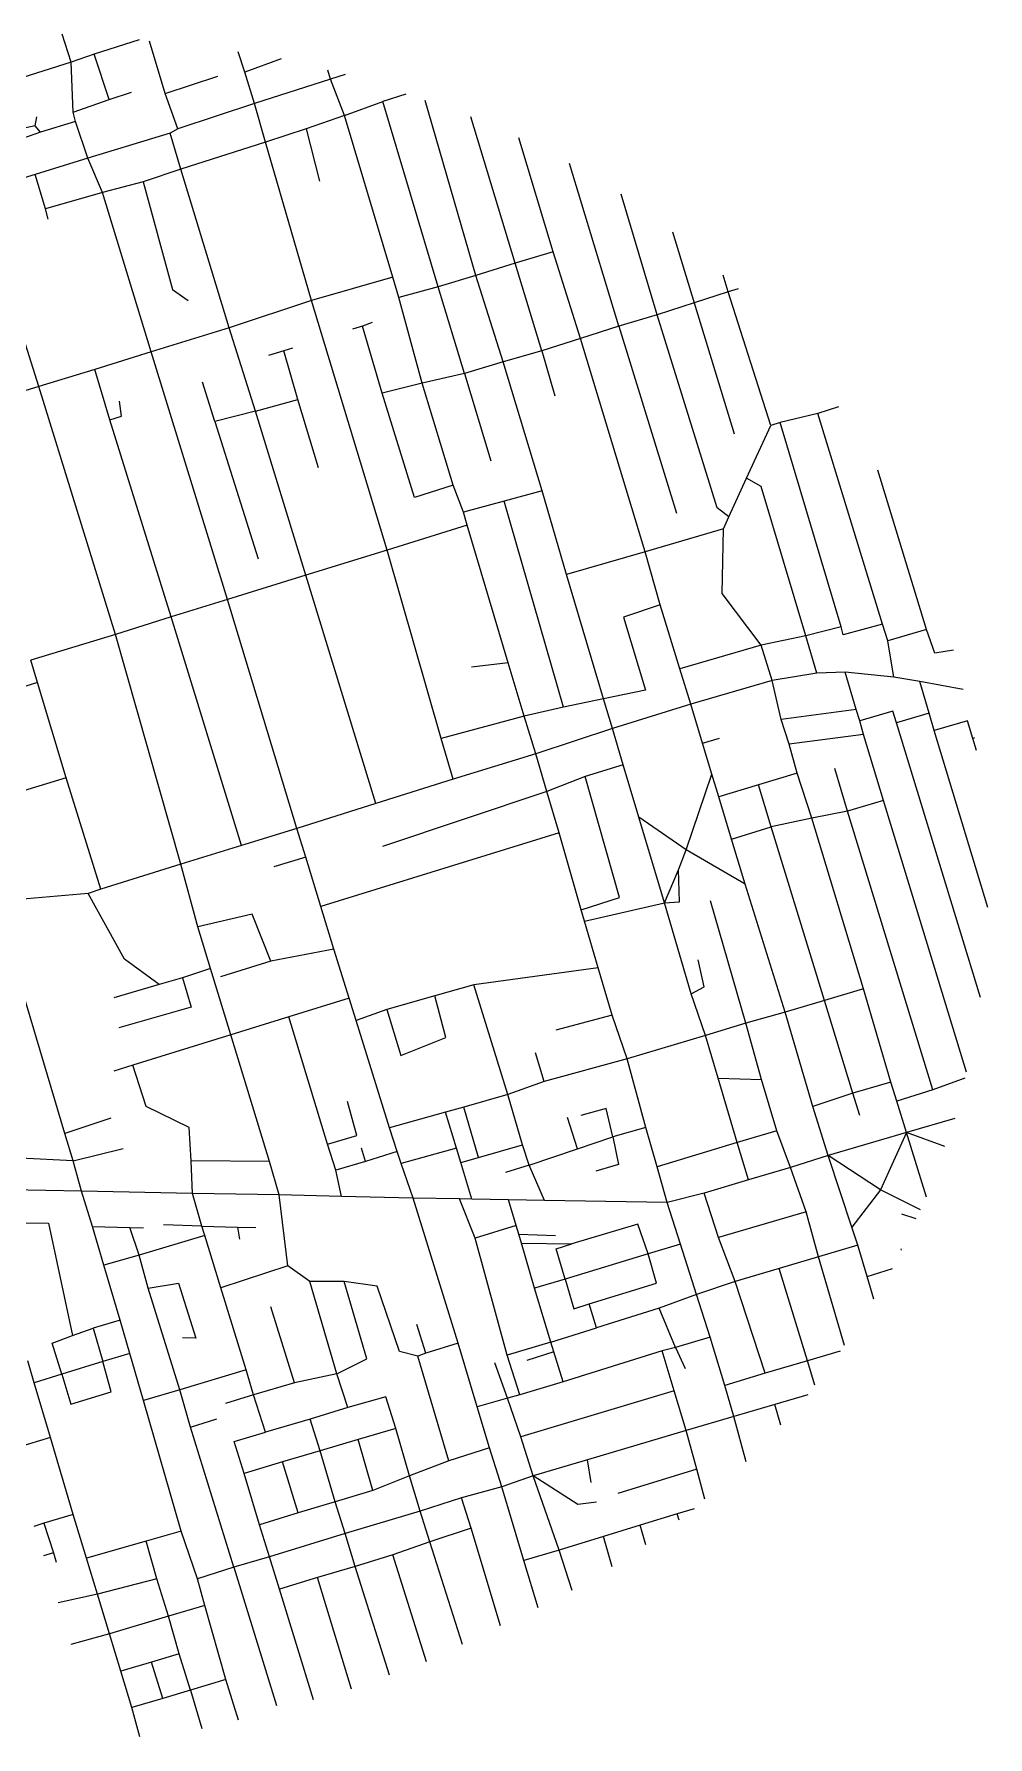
# Model space of a CAD drawing. Header units: metres. Extents: x 624701 to 627756, y 4833228 to 4835592.
# Drawn here: x 626568 to 627756, y 4833473 to 4835592 of the extents above; entities that cross this region are included whole.
import ezdxf

# ---------------------------------------------------------------- set-up
doc = ezdxf.new("R2010")
doc.units = ezdxf.units.M

msp = doc.modelspace()

# ---------------------------------------------------------------- linework, layer by layer
at = {"layer": 'ROADS'}
for points in [[(626614.6, 4835557.3), (626603.5, 4835592.1)], [(626699.3, 4835585), (626643.3, 4835566.9)], [(626731.7, 4835518.2), (626712.2, 4835583.1)], [(626643.3, 4835566.9), (626614.6, 4835557.3)], [(626661.9, 4835510.7), (626643.3, 4835566.9)], [(626830.5, 4835544.8), (626822.5, 4835569.8)], [(626875.8, 4835561.1), (626830.5, 4835544.8)], [(626614.6, 4835557.3), (626518.7, 4835526.9)], [(626616.9, 4835494.8), (626614.6, 4835557.3)], [(626731.7, 4835518.2), (626797, 4835539.9)], [(626842.7, 4835505.5), (626830.5, 4835544.8)], [(626937.4, 4835535.9), (626933.9, 4835547)], [(626955.5, 4835541.7), (626937.4, 4835535.9)], [(626661.9, 4835510.7), (626689.8, 4835519.6)], [(626747.4, 4835474), (626731.7, 4835518.2)], [(626937.4, 4835535.9), (626842.7, 4835505.5)], [(626954.8, 4835490.6), (626937.4, 4835535.9)], [(627030.9, 4835517.3), (627002.6, 4835508.2)], [(626616.9, 4835494.8), (626661.9, 4835510.7)], [(626842.7, 4835505.5), (626747.4, 4835474)], [(626856.2, 4835457.6), (626842.7, 4835505.5)], [(626954.8, 4835490.6), (627002.6, 4835508.2)], [(627071.2, 4835277.4), (627002.6, 4835508.2)], [(627118.1, 4835291.8), (627055, 4835509.3)], [(626569.5, 4835477.8), (626537, 4835470.9)], [(626569.5, 4835477.8), (626571.6, 4835489)], [(626576.2, 4835470), (626569.5, 4835477.8)], [(626619.7, 4835483.2), (626576.2, 4835470)], [(626619.7, 4835483.2), (626616.9, 4835494.8)], [(626635.3, 4835437.8), (626619.7, 4835483.2)], [(626907.2, 4835474.2), (626856.2, 4835457.6)], [(626954.8, 4835490.6), (626907.2, 4835474.2)], [(626907.2, 4835474.2), (626923.7, 4835409)], [(627014.9, 4835289.5), (626954.8, 4835490.6)], [(627167.3, 4835307.1), (627112, 4835489.1)], [(626576.2, 4835470), (626541.1, 4835457.5)], [(626737.9, 4835468.6), (626635.3, 4835437.8)], [(626747.4, 4835474), (626737.9, 4835468.6)], [(626751.2, 4835424.1), (626737.9, 4835468.6)], [(626856.2, 4835457.6), (626751.2, 4835424.1)], [(626913.6, 4835260.4), (626856.2, 4835457.6)], [(627214.4, 4835321.2), (627171.7, 4835462.9)], [(626635.3, 4835437.8), (626569.5, 4835417.3)], [(626653.5, 4835394.8), (626635.3, 4835437.8)], [(626569.5, 4835417.3), (626554.8, 4835412.8)], [(626582.6, 4835374.4), (626569.5, 4835417.3)], [(626751.2, 4835424.1), (626704, 4835408.4)], [(626811.3, 4835226.5), (626751.2, 4835424.1)], [(627296.2, 4835228.6), (627235, 4835431.1)], [(626574.3, 4835153.6), (626497.8, 4835394.6)], [(626653.5, 4835394.8), (626582.6, 4835374.4)], [(626704, 4835408.4), (626653.5, 4835394.8)], [(626714.2, 4835196.7), (626653.5, 4835394.8)], [(626704, 4835408.4), (626740.8, 4835274.1), (626760.1, 4835260.5)], [(627343.8, 4835242.8), (627299, 4835392.9)], [(626586, 4835361.8), (626582.6, 4835374.4)], [(627363.1, 4835346), (627389.8, 4835257.8)], [(627167.3, 4835307.1), (627118.1, 4835291.8)], [(627214.4, 4835321.2), (627167.3, 4835307.1)], [(627200.5, 4835198), (627167.3, 4835307.1)], [(627248.4, 4835213.2), (627214.4, 4835321.2)], [(627014.9, 4835289.5), (626913.6, 4835260.4)], [(627022.5, 4835264.1), (627014.9, 4835289.5)], [(627118.1, 4835291.8), (627071.2, 4835277.4)], [(627152.2, 4835184.1), (627118.1, 4835291.8)], [(627432.2, 4835271.5), (627426, 4835292.2)], [(627071.2, 4835277.4), (627022.5, 4835264.1)], [(627051.6, 4835157.8), (627022.5, 4835264.1)], [(627104.1, 4835169.7), (627071.2, 4835277.4)], [(627432.2, 4835271.5), (627389.8, 4835257.8)], [(627444.9, 4835275.2), (627432.2, 4835271.5)], [(627485.2, 4835104.8), (627432.2, 4835271.5)], [(626913.6, 4835260.4), (626811.3, 4835226.5)], [(627007.9, 4834949.9), (626913.6, 4835260.4)], [(627343.8, 4835242.8), (627296.2, 4835228.6)], [(627389.8, 4835257.8), (627343.8, 4835242.8)], [(627433.3, 4834991.4), (627418.5, 4835002.6), (627343.8, 4835242.8)], [(627389.8, 4835257.8), (627439.6, 4835094.4)], [(626811.3, 4835226.5), (626714.2, 4835196.7)], [(626843.8, 4835122.6), (626811.3, 4835226.5)], [(626977, 4835228.5), (626964.7, 4835224.8)], [(626989, 4835233), (626977, 4835228.5)], [(627001.6, 4835145.2), (626977, 4835228.5)], [(627296.2, 4835228.6), (627248.4, 4835213.2)], [(627296.2, 4835228.6), (627368, 4834995.7)], [(626889.9, 4835201.3), (626879.2, 4835197.7)], [(627248.4, 4835213.2), (627200.5, 4835198)], [(627328.8, 4834947.7), (627248.4, 4835213.2)], [(626714.2, 4835196.7), (626644, 4835174.6)], [(626808.9, 4834888.5), (626714.2, 4835196.7)], [(626879.2, 4835197.7), (626860.3, 4835192)], [(626896.7, 4835137.3), (626879.2, 4835197.7)], [(627152.2, 4835184.1), (627104.1, 4835169.7)], [(627200.5, 4835198), (627152.2, 4835184.1)], [(627200.6, 4835023.7), (627152.2, 4835184.1)], [(627200.5, 4835198), (627216.4, 4835141.7)], [(626644, 4835174.6), (626574.3, 4835153.6)], [(626662.8, 4835111.9), (626644, 4835174.6)], [(626793.2, 4835109.8), (626778.1, 4835158.7)], [(627051.6, 4835157.8), (627001.6, 4835145.2)], [(627104.1, 4835169.7), (627051.6, 4835157.8)], [(627089.9, 4835030.6), (627051.6, 4835157.8)], [(627104.1, 4835169.7), (627136.8, 4835060.9)], [(626574.3, 4835153.6), (626469.4, 4835121.1)], [(626669.5, 4834844.7), (626574.3, 4835153.6)], [(626662.8, 4835111.9), (626677.1, 4835116.6), (626674.8, 4835135.4)], [(626843.8, 4835122.6), (626896.7, 4835137.3)], [(626922.2, 4835052.1), (626896.7, 4835137.3)], [(627089.9, 4835030.6), (627042, 4835015.4), (627001.6, 4835145.2)], [(626843.8, 4835122.6), (626793.2, 4835109.8)], [(626906.4, 4834918.7), (626843.8, 4835122.6)], [(627543.7, 4835120), (627496.9, 4835108.8)], [(627569.5, 4835128.1), (627543.7, 4835120)], [(627624.6, 4834857.7), (627543.7, 4835120)], [(626739, 4834866.8), (626662.8, 4835111.9)], [(626793.2, 4835109.8), (626847.4, 4834938.9)], [(627455, 4835039.4), (627485.2, 4835104.8)], [(627496.9, 4835108.8), (627485.2, 4835104.8)], [(627573.1, 4834854.5), (627496.9, 4835108.8)], [(627102.8, 4834997), (627089.9, 4835030.6)], [(627433.3, 4834991.4), (627455, 4835039.4)], [(627529.1, 4834843.4), (627473.5, 4835029), (627455, 4835039.4)], [(627679.2, 4834851.1), (627618.7, 4835049.2)], [(627153.3, 4835010.6), (627102.8, 4834997)], [(627200.6, 4835023.7), (627153.3, 4835010.6)], [(627227.4, 4834754.6), (627153.3, 4835010.6)], [(627230.9, 4834919.5), (627200.6, 4835023.7)], [(627107.4, 4834980.8), (627102.8, 4834997)], [(627426.4, 4834976.2), (627433.3, 4834991.4)], [(627107.4, 4834980.8), (627007.9, 4834949.9)], [(627158.6, 4834809.5), (627107.4, 4834980.8)], [(627426.4, 4834976.2), (627328.8, 4834947.7)], [(627473.5, 4834831.5), (627424.9, 4834896), (627426.4, 4834976.2)], [(627007.9, 4834949.9), (626906.4, 4834918.7)], [(627075.2, 4834715.3), (627007.9, 4834949.9)], [(627328.8, 4834947.7), (627230.9, 4834919.5)], [(627347.6, 4834881.6), (627328.8, 4834947.7)], [(626906.4, 4834918.7), (626808.9, 4834888.5)], [(626993.7, 4834634.6), (626906.4, 4834918.7)], [(627277.2, 4834765), (627230.9, 4834919.5)], [(626808.9, 4834888.5), (626739, 4834866.8)], [(626895.3, 4834603.6), (626808.9, 4834888.5)], [(627347.6, 4834881.6), (627302.1, 4834866.6), (627329.2, 4834775.5), (627277.2, 4834765)], [(627372.1, 4834802.3), (627347.6, 4834881.6)], [(626739, 4834866.8), (626669.5, 4834844.7)], [(626826.4, 4834582.3), (626739, 4834866.8)], [(626669.5, 4834844.7), (626564.5, 4834812.9)], [(626751.2, 4834559.1), (626669.5, 4834844.7)], [(627529.1, 4834843.4), (627473.5, 4834831.5)], [(627573.1, 4834854.5), (627529.1, 4834843.4)], [(627542.5, 4834796.6), (627529.1, 4834843.4)], [(627624.6, 4834857.7), (627575.6, 4834844.4), (627573.1, 4834854.5)], [(627631, 4834837.1), (627624.6, 4834857.7)], [(627679.2, 4834851.1), (627631, 4834837.1)], [(627712.6, 4834825.2), (627689.4, 4834821.7), (627679.2, 4834851.1)], [(627473.5, 4834831.5), (627372.1, 4834802.3)], [(627487.1, 4834787.6), (627473.5, 4834831.5)], [(627638.6, 4834791.7), (627631, 4834837.1)], [(626572.4, 4834785.2), (626564.5, 4834812.9)], [(627158.6, 4834809.5), (627112.7, 4834804.4)], [(627178.5, 4834743.1), (627158.6, 4834809.5)], [(627385.7, 4834758.1), (627372.1, 4834802.3)], [(627542.5, 4834796.6), (627487.1, 4834787.6)], [(627577.8, 4834797.8), (627542.5, 4834796.6)], [(627591.6, 4834751.6), (627577.8, 4834797.8)], [(627638.6, 4834791.7), (627577.8, 4834797.8)], [(626572.4, 4834785.2), (626450.9, 4834747)], [(626608.1, 4834666.5), (626572.4, 4834785.2)], [(627487.1, 4834787.6), (627385.7, 4834758.1)], [(627498.3, 4834739.1), (627487.1, 4834787.6)], [(627670.8, 4834786.3), (627638.6, 4834791.7)], [(627682.5, 4834746.9), (627670.8, 4834786.3)], [(627725, 4834776.5), (627670.8, 4834786.3)], [(627227.4, 4834754.6), (627178.5, 4834743.1)], [(627277.2, 4834765), (627227.4, 4834754.6)], [(627288.3, 4834728), (627277.2, 4834765)], [(627385.7, 4834758.1), (627288.3, 4834728)], [(627400.4, 4834709.5), (627385.7, 4834758.1)], [(627178.5, 4834743.1), (627075.2, 4834715.3)], [(627192.8, 4834696.4), (627178.5, 4834743.1)], [(627591.6, 4834751.6), (627498.3, 4834739.1)], [(627508.3, 4834708.5), (627498.3, 4834739.1)], [(627596.2, 4834737.3), (627591.6, 4834751.6)], [(627641.8, 4834735), (627637.3, 4834749.3), (627596.2, 4834737.3)], [(627600.9, 4834720.4), (627596.2, 4834737.3)], [(627682.5, 4834746.9), (627641.8, 4834735)], [(627746.2, 4834393.1), (627641.8, 4834735)], [(627688.8, 4834725.3), (627682.5, 4834746.9)], [(627736.8, 4834715.6), (627730.3, 4834737.3), (627688.8, 4834725.3)], [(627090.1, 4834664.9), (627075.2, 4834715.3)], [(627288.3, 4834728), (627192.8, 4834696.4)], [(627301.7, 4834682.8), (627288.3, 4834728)], [(627400.4, 4834709.5), (627421.6, 4834715.8)], [(627600.9, 4834720.4), (627508.3, 4834708.5)], [(627625.5, 4834638.3), (627600.9, 4834720.4)], [(627755.7, 4834505.2), (627688.8, 4834725.3)], [(627739.1, 4834716.1), (627736.8, 4834715.6)], [(627741.4, 4834700.6), (627736.8, 4834715.6)], [(627192.8, 4834696.4), (627090.1, 4834664.9)], [(627206.7, 4834649.3), (627192.8, 4834696.4)], [(627412.1, 4834671), (627400.4, 4834709.5)], [(627518.1, 4834672.2), (627508.3, 4834708.5)], [(627301.7, 4834682.8), (627254.5, 4834668.3)], [(627321.3, 4834617.4), (627301.7, 4834682.8)], [(627380, 4834577), (627412.1, 4834671)], [(627420.6, 4834642.9), (627412.1, 4834671)], [(627518.1, 4834672.2), (627470, 4834657.8)], [(627536.3, 4834616.1), (627518.1, 4834672.2)], [(627580.8, 4834625.2), (627565, 4834678)], [(626608.1, 4834666.5), (626486.8, 4834629.6)], [(626651.4, 4834528), (626608.1, 4834666.5)], [(627090.1, 4834664.9), (626993.7, 4834634.6)], [(627206.7, 4834649.3), (627001.9, 4834581.1)], [(627254.5, 4834668.3), (627206.7, 4834649.3)], [(627221.9, 4834597.9), (627206.7, 4834649.3)], [(627249.2, 4834502.2), (627297, 4834517.7), (627254.5, 4834668.3)], [(627470, 4834657.8), (627420.6, 4834642.9)], [(627486, 4834605.6), (627470, 4834657.8)], [(626993.7, 4834634.6), (626895.3, 4834603.6)], [(627436.6, 4834590), (627420.6, 4834642.9)], [(627625.5, 4834638.3), (627580.8, 4834625.2)], [(627728.8, 4834300.1), (627625.5, 4834638.3)], [(627380, 4834577), (627321.3, 4834617.4)], [(627352.9, 4834510.9), (627321.3, 4834617.4)], [(627436.6, 4834590), (627486, 4834605.6)], [(627536.3, 4834616.1), (627486, 4834605.6)], [(627552.3, 4834389.5), (627486, 4834605.6)], [(627580.8, 4834625.2), (627536.3, 4834616.1)], [(627600.8, 4834403.8), (627536.3, 4834616.1)], [(627687.1, 4834278.2), (627580.8, 4834625.2)], [(626895.3, 4834603.6), (626826.4, 4834582.3)], [(626906.7, 4834567.8), (626895.3, 4834603.6)], [(627221.9, 4834597.9), (626925.4, 4834506.2)], [(627249.2, 4834502.2), (627221.9, 4834597.9)], [(627453.5, 4834534.3), (627436.6, 4834590)], [(626826.4, 4834582.3), (626751.2, 4834559.1)], [(626906.7, 4834567.8), (626866.7, 4834555.9)], [(626925.4, 4834506.2), (626906.7, 4834567.8)], [(627370.3, 4834551.9), (627380, 4834577)], [(627453.5, 4834534.3), (627380, 4834577)], [(626751.2, 4834559.1), (626651.4, 4834528)], [(626772.1, 4834481.1), (626751.2, 4834559.1)], [(627352.9, 4834510.9), (627371.7, 4834512.2), (627370.3, 4834551.9)], [(627352.9, 4834510.9), (627370.3, 4834551.9)], [(626635.6, 4834522.7), (626520.7, 4834512.8)], [(626651.4, 4834528), (626635.6, 4834522.7)], [(626724.2, 4834409.4), (626681, 4834440.7), (626635.6, 4834522.7)], [(627503.2, 4834375), (627453.5, 4834534.3)], [(626941.6, 4834453.2), (626925.4, 4834506.2)], [(627253.3, 4834488), (627249.2, 4834502.2)], [(627253.3, 4834488), (627352.9, 4834510.9)], [(627386.4, 4834397.5), (627352.9, 4834510.9)], [(627454.3, 4834361), (627410.4, 4834513.4)], [(626863.2, 4834438.3), (626839.9, 4834496.8), (626772.1, 4834481.1)], [(626787.8, 4834429.3), (626772.1, 4834481.1)], [(627270.3, 4834430), (627253.3, 4834488)], [(626606.7, 4834223.9), (626532.6, 4834472.4)], [(626863.2, 4834438.3), (626800.2, 4834418.8)], [(626941.6, 4834453.2), (626863.2, 4834438.3)], [(626960.5, 4834392.3), (626941.6, 4834453.2)], [(627386.4, 4834397.5), (627402.6, 4834406.3), (627394.9, 4834439.8)], [(626752.9, 4834417.8), (626764, 4834381.3), (626674, 4834355.3)], [(626752.9, 4834417.8), (626724.2, 4834409.4)], [(626787.8, 4834429.3), (626752.9, 4834417.8)], [(626813.3, 4834346.6), (626787.8, 4834429.3)], [(627270.3, 4834430), (627115.8, 4834409)], [(627288, 4834371), (627270.3, 4834430)], [(626724.2, 4834409.4), (626667.5, 4834392.8)], [(627007.6, 4834378), (627025, 4834320.8), (627080.9, 4834343.5), (627067.3, 4834395.1)], [(627067.3, 4834395.1), (627007.6, 4834378)], [(627115.8, 4834409), (627067.3, 4834395.1)], [(627158.1, 4834272.6), (627115.8, 4834409)], [(627403.9, 4834345.7), (627386.4, 4834397.5)], [(627600.8, 4834403.8), (627552.3, 4834389.5)], [(627634.9, 4834287.9), (627600.8, 4834403.8)], [(626960.5, 4834392.3), (626885.6, 4834369.1)], [(626969.1, 4834364.5), (626960.5, 4834392.3)], [(627007.6, 4834378), (626969.1, 4834364.5)], [(627503.2, 4834375), (627454.3, 4834361)], [(627552.3, 4834389.5), (627503.2, 4834375)], [(627537.5, 4834257.3), (627503.2, 4834375)], [(627587.5, 4834274), (627552.3, 4834389.5)], [(626885.6, 4834369.1), (626813.3, 4834346.6)], [(626933.7, 4834210.6), (626885.6, 4834369.1)], [(627010.9, 4834230.8), (626969.1, 4834364.5)], [(627288, 4834371), (627217.7, 4834352.3)], [(627306.4, 4834316.9), (627288, 4834371)], [(627454.3, 4834361), (627403.9, 4834345.7)], [(627473.7, 4834291.2), (627454.3, 4834361)], [(626813.3, 4834346.6), (626691.4, 4834309.1)], [(626861.2, 4834189.1), (626813.3, 4834346.6)], [(627403.9, 4834345.7), (627306.4, 4834316.9)], [(627419.8, 4834292.7), (627403.9, 4834345.7)], [(626691.4, 4834309.1), (626667.8, 4834301.6)], [(626763.9, 4834189.8), (626761.2, 4834231.3), (626707.9, 4834257.4), (626691.4, 4834309.1)], [(627203.1, 4834288.7), (627192.4, 4834324.1)], [(627306.4, 4834316.9), (627203.1, 4834288.7)], [(627329.9, 4834231.5), (627306.4, 4834316.9)], [(627203.1, 4834288.7), (627158.1, 4834272.6)], [(627443.7, 4834212.5), (627419.8, 4834292.7)], [(627419.8, 4834292.7), (627473.7, 4834291.2)], [(627492.9, 4834227.3), (627473.7, 4834291.2)], [(627634.9, 4834287.9), (627587.5, 4834274)], [(627642.3, 4834264), (627634.9, 4834287.9)], [(627726.9, 4834292.7), (627687.1, 4834278.2)], [(627158.1, 4834272.6), (627103.2, 4834256.7)], [(627176.5, 4834209.6), (627158.1, 4834272.6)], [(627587.5, 4834274), (627537.5, 4834257.3)], [(627596, 4834246.4), (627587.5, 4834274)], [(627687.1, 4834278.2), (627642.3, 4834264)], [(626933.7, 4834210.6), (626970.2, 4834221.6), (626958.5, 4834263.7)], [(627080.5, 4834250.3), (627010.9, 4834230.8)], [(627103.2, 4834256.7), (627080.5, 4834250.3)], [(627094.3, 4834205.7), (627080.5, 4834250.3)], [(627121.6, 4834194.2), (627103.2, 4834256.7)], [(627288.6, 4834219.7), (627280.6, 4834255), (627248.7, 4834246.3)], [(627556.6, 4834196.4), (627537.5, 4834257.3)], [(627654.3, 4834225.3), (627642.3, 4834264)], [(626663.7, 4834242.8), (626606.7, 4834223.9)], [(626617, 4834189.9), (626606.7, 4834223.9)], [(627020.1, 4834201.3), (627010.9, 4834230.8)], [(627244.6, 4834204.6), (627232.2, 4834243.8)], [(627329.9, 4834231.5), (627288.6, 4834219.7)], [(627343.9, 4834182.3), (627329.9, 4834231.5)], [(627492.9, 4834227.3), (627443.7, 4834212.5)], [(627509.8, 4834181.5), (627492.9, 4834227.3)], [(627654.3, 4834225.3), (627556.6, 4834196.4)], [(627654.3, 4834225.3), (627622.1, 4834153.8)], [(627714.3, 4834242.7), (627654.3, 4834225.3)], [(627679.3, 4834144.6), (627654.3, 4834225.3)], [(627702.1, 4834207.5), (627654.3, 4834225.3)], [(626617, 4834189.9), (626679.2, 4834205.2)], [(626943.8, 4834178.1), (626933.7, 4834210.6)], [(626980.8, 4834189.2), (626975.7, 4834205.7)], [(627094.3, 4834205.7), (627025.2, 4834186.5)], [(627099.4, 4834187.9), (627094.3, 4834205.7)], [(627121.6, 4834194.2), (627176.5, 4834209.6)], [(627184.4, 4834184.4), (627176.5, 4834209.6)], [(627184.4, 4834184.4), (627244.6, 4834204.6)], [(627244.6, 4834204.6), (627288.6, 4834219.7)], [(627288.6, 4834219.7), (627295.7, 4834185.1), (627267.6, 4834177)], [(627443.7, 4834212.5), (627343.9, 4834182.3)], [(627457.6, 4834166.3), (627443.7, 4834212.5)], [(626617, 4834189.9), (626484.7, 4834196.6)], [(626627.4, 4834152.1), (626617, 4834189.9)], [(626861.2, 4834189.1), (626763.9, 4834189.8)], [(626765.7, 4834149.1), (626763.9, 4834189.8)], [(626873.5, 4834147.6), (626861.2, 4834189.1)], [(626980.8, 4834189.2), (626943.8, 4834178.1)], [(627020.1, 4834201.3), (626980.8, 4834189.2)], [(627025.2, 4834186.5), (627020.1, 4834201.3)], [(627040.4, 4834143.5), (627025.2, 4834186.5)], [(627099.4, 4834187.9), (627121.6, 4834194.2)], [(627113.4, 4834142.2), (627099.4, 4834187.9)], [(627184.4, 4834184.4), (627155, 4834175.3)], [(627203.8, 4834140.7), (627184.4, 4834184.4)], [(627356.5, 4834138), (627343.9, 4834182.3)], [(627509.8, 4834181.5), (627457.6, 4834166.3)], [(627556.6, 4834196.4), (627509.8, 4834181.5)], [(627529.4, 4834126.6), (627509.8, 4834181.5)], [(627586.1, 4834107.3), (627556.6, 4834196.4)], [(627622.1, 4834153.8), (627556.6, 4834196.4)], [(626950.8, 4834145.3), (626943.8, 4834178.1)], [(627457.6, 4834166.3), (627402.3, 4834149.5)], [(626627.4, 4834152.1), (626538.4, 4834153.9)], [(626640.9, 4834108.2), (626627.4, 4834152.1)], [(626765.7, 4834149.1), (626627.4, 4834152.1)], [(626873.5, 4834147.6), (626765.7, 4834149.1)], [(626777.1, 4834108.7), (626765.7, 4834149.1)], [(626884.2, 4834059.2), (626873.5, 4834147.6)], [(626950.8, 4834145.3), (626873.5, 4834147.6)], [(627040.4, 4834143.5), (626950.8, 4834145.3)], [(627096.1, 4833962.9), (627040.4, 4834143.5)], [(627098, 4834142.4), (627040.4, 4834143.5)], [(627117.2, 4834093.5), (627098, 4834142.4)], [(627113.4, 4834142.2), (627098, 4834142.4)], [(627158.8, 4834141.3), (627113.4, 4834142.2)], [(627168.3, 4834109.2), (627158.8, 4834141.3)], [(627203.8, 4834140.7), (627158.8, 4834141.3)], [(627356.5, 4834138), (627203.8, 4834140.7)], [(627402.3, 4834149.5), (627356.5, 4834138)], [(627420.3, 4834094.4), (627402.3, 4834149.5)], [(627622.1, 4834153.8), (627586.1, 4834107.3)], [(627671.7, 4834128.7), (627622.1, 4834153.8)], [(627372.8, 4834086.3), (627356.5, 4834138)], [(627529.4, 4834126.6), (627420.3, 4834094.4)], [(627544.7, 4834070.5), (627529.4, 4834126.6)], [(627666.4, 4834117.5), (627648.4, 4834123.3)], [(626550.5, 4834112.8), (626586.3, 4834112.3), (626616.3, 4833972.6)], [(626655, 4834060), (626640.9, 4834108.2)], [(626640.9, 4834108.2), (626687.7, 4834107.1)], [(626699.1, 4834072.3), (626687.7, 4834107.1)], [(626687.7, 4834107.1), (626704.5, 4834106.3)], [(626780.7, 4834096.8), (626699.1, 4834072.3)], [(626777.1, 4834108.7), (626729.4, 4834110.1)], [(626780.7, 4834096.8), (626777.1, 4834108.7)], [(626777.1, 4834108.7), (626821.4, 4834107.3)], [(626801, 4834031.8), (626780.7, 4834096.8)], [(626821.4, 4834107.3), (626823.9, 4834092.5)], [(626821.4, 4834107.3), (626844.2, 4834106.8)], [(627168.3, 4834109.2), (627117.2, 4834093.5)], [(627171.6, 4834098.8), (627168.3, 4834109.2)], [(627175.1, 4834087.3), (627171.6, 4834098.8)], [(627171.6, 4834098.8), (627217.5, 4834096.8)], [(627332.6, 4834074), (627319.8, 4834111), (627237.7, 4834086.5)], [(627593.6, 4834084.8), (627586.1, 4834107.3)], [(627157.3, 4833948), (627117.2, 4834093.5)], [(627191.4, 4834031.5), (627175.1, 4834087.3)], [(627175.1, 4834087.3), (627237.7, 4834086.5)], [(627229.6, 4834042.7), (627218.1, 4834080.5), (627237.7, 4834086.5)], [(627372.8, 4834086.3), (627332.6, 4834074)], [(627393, 4834023.5), (627372.8, 4834086.3)], [(627441.2, 4834039.9), (627420.3, 4834094.4)], [(627593.6, 4834084.8), (627544.7, 4834070.5)], [(627605.3, 4834045.9), (627593.6, 4834084.8)], [(627648, 4834078.9), (627647.6, 4834080.3)], [(626699.1, 4834072.3), (626655, 4834060)], [(626675.5, 4833991.5), (626655, 4834060)], [(626710.2, 4834031.4), (626699.1, 4834072.3)], [(626884.2, 4834059.2), (626801, 4834031.8)], [(626911.7, 4834039.7), (626884.2, 4834059.2)], [(627332.6, 4834074), (627229.6, 4834042.7)], [(627259.4, 4834011.8), (627343.1, 4834037.5), (627332.6, 4834074)], [(627495.7, 4834056), (627441.2, 4834039.9)], [(627544.7, 4834070.5), (627495.7, 4834056)], [(627530.9, 4833941.1), (627495.7, 4834056)], [(627577.1, 4833959.9), (627544.7, 4834070.5)], [(627605.3, 4834045.9), (627636.8, 4834055.7)], [(626710.2, 4834031.4), (626748.3, 4834037.7), (626769.5, 4833969.3), (626752.9, 4833969.8)], [(626954.4, 4834039.8), (626911.7, 4834039.7)], [(626945.1, 4833924.6), (626911.7, 4834039.7)], [(626945.1, 4833924.6), (626982.7, 4833943.6), (626954.4, 4834039.8)], [(627046.1, 4833946.7), (627023, 4833952.7), (626995.6, 4834033.7), (626954.4, 4834039.8)], [(627229.6, 4834042.7), (627191.4, 4834031.5)], [(627229.6, 4834042.7), (627240, 4834005.8), (627259.4, 4834011.8)], [(627441.2, 4834039.9), (627393, 4834023.5)], [(627478.5, 4833925.6), (627441.2, 4834039.9)], [(627613.8, 4834017.7), (627605.3, 4834045.9)], [(626749.9, 4833905), (626710.2, 4834031.4)], [(626832.3, 4833929.6), (626801, 4834031.8)], [(627211.5, 4833964.1), (627191.4, 4834031.5)], [(627393, 4834023.5), (627346.4, 4834006.7)], [(627409.9, 4833970.5), (627393, 4834023.5)], [(626675.5, 4833991.5), (626641.7, 4833981.6)], [(626687.6, 4833949.9), (626675.5, 4833991.5)], [(626892.4, 4833913.6), (626863.2, 4834008.2)], [(627268.3, 4833982.1), (627259.4, 4834011.8)], [(627346.4, 4834006.7), (627268.3, 4833982.1)], [(627366.8, 4833957.6), (627346.4, 4834006.7)], [(626602.9, 4833924.5), (626590.7, 4833962.8), (626616.3, 4833972.6)], [(626616.3, 4833972.6), (626641.7, 4833981.6)], [(626641.7, 4833981.6), (626654, 4833940.1)], [(627055.8, 4833950.4), (627044.6, 4833986.3)], [(627211.5, 4833964.1), (627268.3, 4833982.1)], [(627409.9, 4833970.5), (627366.8, 4833957.6)], [(627428.2, 4833910.3), (627409.9, 4833970.5)], [(626687.6, 4833949.9), (626654, 4833940.1)], [(626704.6, 4833891.6), (626687.6, 4833949.9)], [(627055.8, 4833950.4), (627046.1, 4833946.7)], [(627096.1, 4833962.9), (627055.8, 4833950.4)], [(627119.7, 4833883.6), (627096.1, 4833962.9)], [(627211.5, 4833964.1), (627157.3, 4833948)], [(627215.4, 4833952.2), (627181.6, 4833941.5)], [(627215.4, 4833952.2), (627211.5, 4833964.1)], [(627227, 4833915), (627215.4, 4833952.2)], [(627350.3, 4833953.6), (627227, 4833915)], [(627366.8, 4833957.6), (627350.3, 4833953.6)], [(627365.2, 4833903.5), (627350.3, 4833953.6)], [(627366.8, 4833957.6), (627378.8, 4833931.4)], [(627571.9, 4833952.8), (627530.9, 4833941.1)], [(626568.6, 4833913.8), (626560.5, 4833941)], [(626602.9, 4833924.5), (626614, 4833887.1), (626664.5, 4833902.4), (626654, 4833940.1)], [(626654, 4833940.1), (626602.9, 4833924.5)], [(626832.3, 4833929.6), (626749.9, 4833905)], [(626841.6, 4833898.5), (626832.3, 4833929.6)], [(627084.8, 4833816.6), (627046.1, 4833946.7)], [(627157.8, 4833894.4), (627141.7, 4833938.3)], [(627172.9, 4833898.8), (627157.3, 4833948)], [(627530.9, 4833941.1), (627478.5, 4833925.6)], [(627540.3, 4833910.6), (627530.9, 4833941.1)], [(626602.9, 4833924.5), (626568.6, 4833913.8)], [(626588.9, 4833845.6), (626568.6, 4833913.8)], [(626892.4, 4833913.6), (626841.6, 4833898.5)], [(626945.1, 4833924.6), (626892.4, 4833913.6)], [(626958.8, 4833882.7), (626945.1, 4833924.6)], [(627227, 4833915), (627172.9, 4833898.8)], [(627478.5, 4833925.6), (627428.2, 4833910.3)], [(627439.3, 4833871.6), (627428.2, 4833910.3)], [(626749.9, 4833905), (626704.6, 4833891.6)], [(626751.6, 4833728.9), (626704.6, 4833891.6)], [(626763, 4833858.6), (626749.9, 4833905)], [(626841.6, 4833898.5), (626806.5, 4833887.8)], [(626856.2, 4833852.1), (626841.6, 4833898.5)], [(627018.7, 4833856.7), (627006, 4833896), (626958.8, 4833882.7)], [(627157.8, 4833894.4), (627119.7, 4833883.6)], [(627172.9, 4833898.8), (627157.8, 4833894.4)], [(627174.2, 4833846.5), (627157.8, 4833894.4)], [(627365.2, 4833903.5), (627174.2, 4833846.5)], [(627380, 4833854.1), (627365.2, 4833903.5)], [(627490.3, 4833886.5), (627439.3, 4833871.6)], [(627531.5, 4833898.7), (627490.3, 4833886.5)], [(627497.7, 4833860.8), (627490.3, 4833886.5)], [(626763, 4833858.6), (626795.9, 4833868.6)], [(626912.2, 4833868.4), (626856.2, 4833852.1)], [(626958.8, 4833882.7), (626912.2, 4833868.4)], [(626924.4, 4833828.8), (626912.2, 4833868.4)], [(627135.4, 4833832.5), (627119.7, 4833883.6)], [(627439.3, 4833871.6), (627380, 4833854.1)], [(627454.8, 4833815.1), (627439.3, 4833871.6)], [(626588.9, 4833845.6), (626478.9, 4833812.4)], [(626617.2, 4833749.7), (626588.9, 4833845.6)], [(626816.9, 4833684.1), (626763, 4833858.6)], [(626829.7, 4833800.6), (626817.5, 4833840.4), (626856.2, 4833852.1)], [(626971.8, 4833842.9), (626924.4, 4833828.8)], [(627018.7, 4833856.7), (626971.8, 4833842.9)], [(626990.1, 4833779.8), (626971.8, 4833842.9)], [(627035.6, 4833797.8), (627018.7, 4833856.7)], [(627189.6, 4833797.7), (627174.2, 4833846.5)], [(627380, 4833854.1), (627257.2, 4833817.7)], [(627393.1, 4833806.3), (627380, 4833854.1)], [(626924.4, 4833828.8), (626877.6, 4833815.2)], [(626943.2, 4833765.6), (626924.4, 4833828.8)], [(627135.4, 4833832.5), (627084.8, 4833816.6)], [(627150.6, 4833784), (627135.4, 4833832.5)], [(626877.6, 4833815.2), (626829.7, 4833800.6)], [(626849.1, 4833737), (626829.7, 4833800.6)], [(626896.9, 4833751.7), (626877.6, 4833815.2)], [(627084.8, 4833816.6), (627035.6, 4833797.8)], [(627257.2, 4833817.7), (627189.6, 4833797.7)], [(627261.9, 4833789.6), (627257.2, 4833817.7)], [(627393.1, 4833806.3), (627295.1, 4833775.7)], [(627403.3, 4833768.8), (627393.1, 4833806.3)], [(626990.1, 4833779.8), (626943.2, 4833765.6)], [(627035.6, 4833797.8), (626990.1, 4833779.8)], [(627049.1, 4833754), (627035.6, 4833797.8)], [(627150.6, 4833784), (627100.3, 4833770.3)], [(627189.6, 4833797.7), (627150.6, 4833784)], [(627178.1, 4833692.3), (627150.6, 4833784)], [(627221.9, 4833705.5), (627189.6, 4833797.7)], [(627268.4, 4833764.9), (627245.2, 4833762), (627189.6, 4833797.7)], [(626943.2, 4833765.6), (626896.9, 4833751.7)], [(626955.7, 4833726), (626943.2, 4833765.6)], [(627100.3, 4833770.3), (627049.1, 4833754)], [(627112.2, 4833732.7), (627100.3, 4833770.3)], [(626580.6, 4833738.8), (626568, 4833735)], [(626617.2, 4833749.7), (626580.6, 4833738.8)], [(626580.6, 4833738.8), (626592.6, 4833701.9)], [(626633.7, 4833695.3), (626617.2, 4833749.7)], [(626896.9, 4833751.7), (626849.1, 4833737)], [(626861.3, 4833696.9), (626849.1, 4833737)], [(627049.1, 4833754), (626955.7, 4833726)], [(627061, 4833715.6), (627049.1, 4833754)], [(627322.6, 4833736.6), (627277.1, 4833722.3)], [(627368.9, 4833750.4), (627322.6, 4833736.6)], [(627329.7, 4833712.2), (627322.6, 4833736.6)], [(627390, 4833756.8), (627368.9, 4833750.4)], [(627371.2, 4833742.7), (627368.9, 4833750.4)], [(626707.7, 4833716.4), (626633.7, 4833695.3)], [(626751.6, 4833728.9), (626707.7, 4833716.4)], [(626721.3, 4833669.6), (626707.7, 4833716.4)], [(626771.7, 4833669.6), (626751.6, 4833728.9)], [(626955.7, 4833726), (626861.3, 4833696.9)], [(626968.1, 4833685.1), (626955.7, 4833726)], [(627061, 4833715.6), (627014.9, 4833699.4)], [(627112.2, 4833732.7), (627061, 4833715.6)], [(627101.6, 4833587.8), (627061, 4833715.6)], [(627149, 4833611), (627112.2, 4833732.7)], [(627277.1, 4833722.3), (627221.9, 4833705.5)], [(627288, 4833684.5), (627277.1, 4833722.3)], [(626592.6, 4833701.9), (626580.1, 4833698.3)], [(626592.6, 4833701.9), (626596, 4833690.3)], [(626647.2, 4833650.7), (626633.7, 4833695.3)], [(626861.3, 4833696.9), (626816.9, 4833684.1)], [(626873.8, 4833656.7), (626861.3, 4833696.9)], [(627014.9, 4833699.4), (626968.1, 4833685.1)], [(627056.9, 4833566.5), (627014.9, 4833699.4)], [(627221.9, 4833705.5), (627178.1, 4833692.3)], [(627238.3, 4833655.1), (627221.9, 4833705.5)], [(626816.9, 4833684.1), (626771.7, 4833669.6)], [(626816.9, 4833684.1), (626869.9, 4833512)], [(626968.1, 4833685.1), (626921.1, 4833671.2)], [(627010.7, 4833549.6), (626968.1, 4833685.1)], [(627196, 4833633.5), (627178.1, 4833692.3)], [(626721.3, 4833669.6), (626647.2, 4833650.7)], [(626735.7, 4833623.1), (626721.3, 4833669.6)], [(626780.9, 4833636.6), (626771.7, 4833669.6)], [(626921.1, 4833671.2), (626873.8, 4833656.7)], [(626916.3, 4833518.9), (626873.8, 4833656.7)], [(626963.6, 4833532.5), (626921.1, 4833671.2)], [(626647.2, 4833650.7), (626598.5, 4833639.8)], [(626662.2, 4833601.4), (626647.2, 4833650.7)], [(626780.9, 4833636.6), (626735.7, 4833623.1)], [(626807.1, 4833544.4), (626780.9, 4833636.6)], [(626735.7, 4833623.1), (626662.2, 4833601.4)], [(626749.1, 4833576.4), (626735.7, 4833623.1)], [(626662.2, 4833601.4), (626613.9, 4833587.8)], [(626676.3, 4833554.7), (626662.2, 4833601.4)], [(626749.1, 4833576.4), (626714.6, 4833566.1)], [(626762.9, 4833531.1), (626749.1, 4833576.4)], [(626714.6, 4833566.1), (626676.3, 4833554.7)], [(626689.9, 4833509.6), (626676.3, 4833554.7)], [(626728.8, 4833520.9), (626714.6, 4833566.1)], [(626762.9, 4833531.1), (626728.8, 4833520.9)], [(626807.1, 4833544.4), (626762.9, 4833531.1)], [(626762.9, 4833531.1), (626777, 4833483.4)], [(626822.9, 4833493.8), (626807.1, 4833544.4)], [(626728.8, 4833520.9), (626689.9, 4833509.6)], [(626700.1, 4833472.9), (626689.9, 4833509.6)]]:
    msp.add_lwpolyline(points, dxfattribs=at)

doc.saveas('drawing.dxf')
